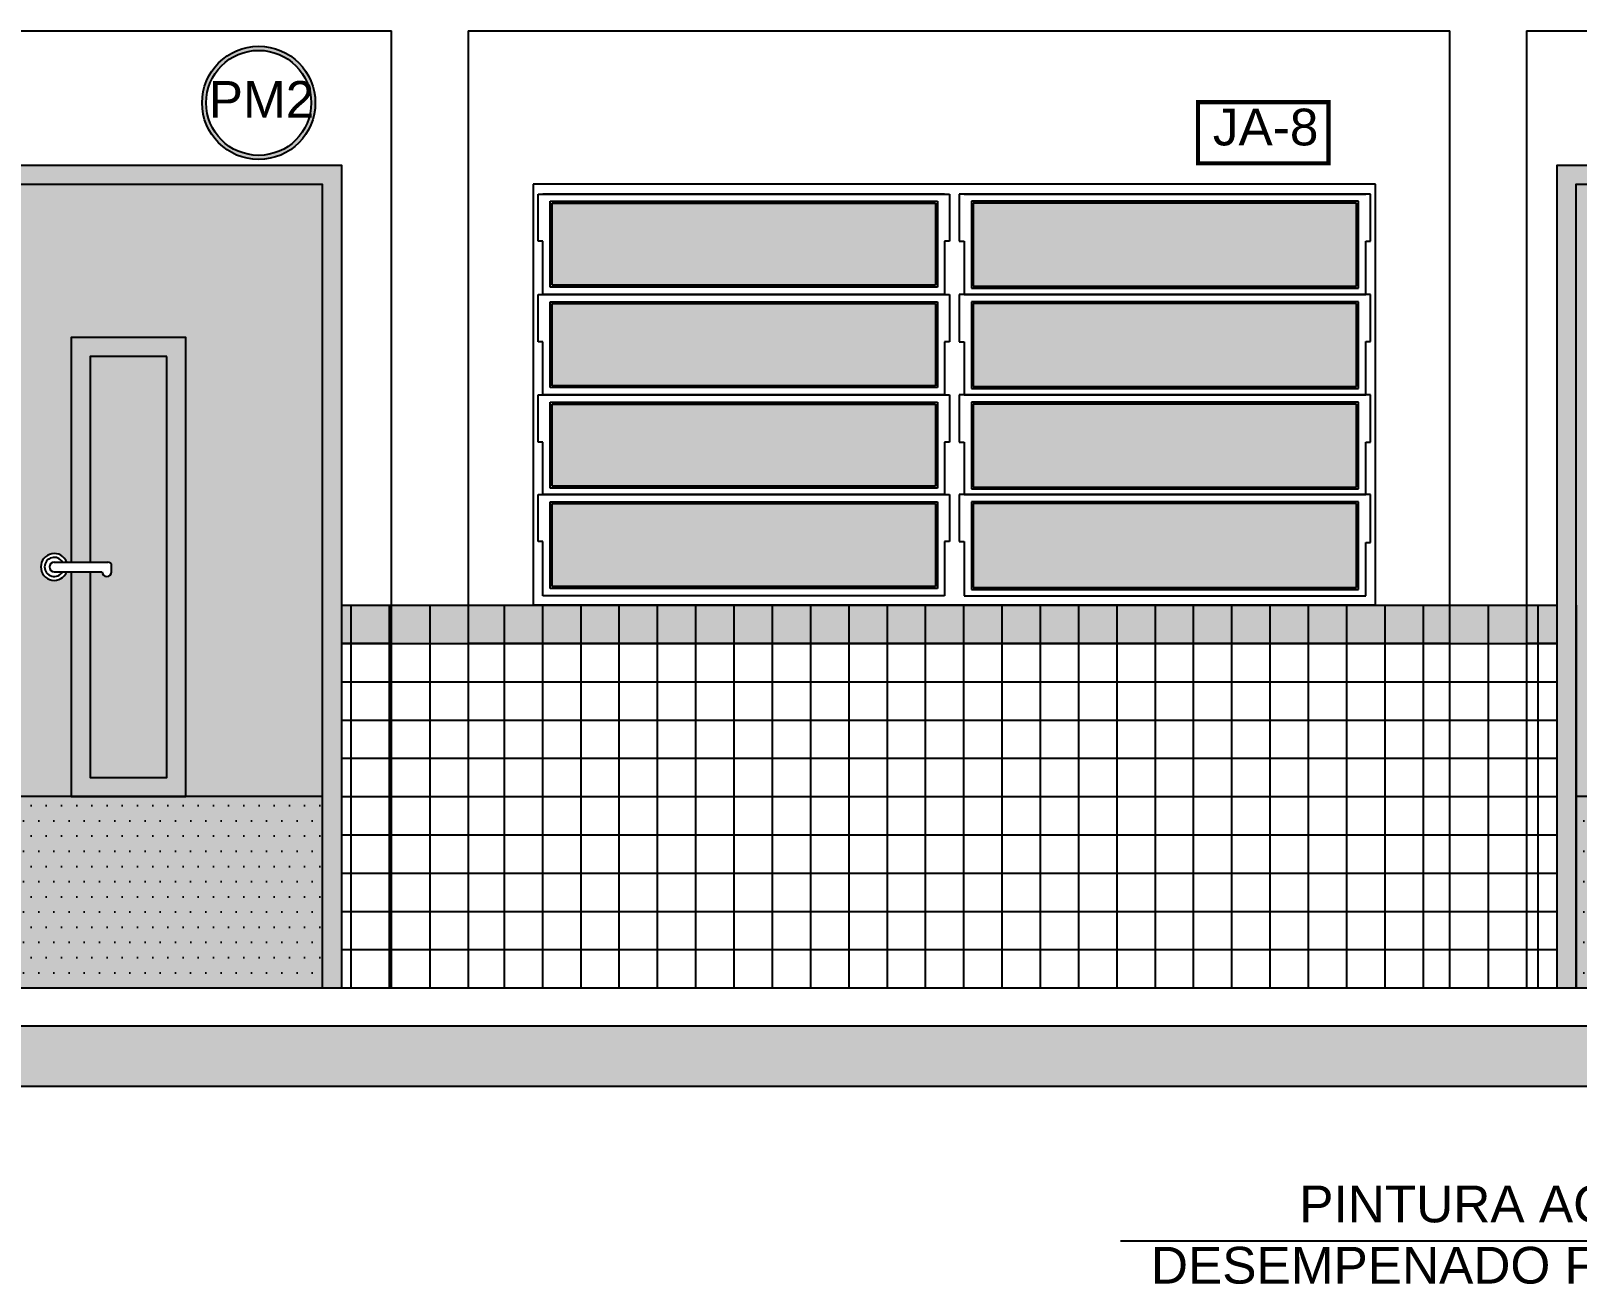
# Model space of a CAD drawing. Extents: x 183 to 373, y 23 to 105.
# Drawn here: x 232.071 to 236.109, y 45.806 to 49.081 of the extents above; entities that cross this region are included whole.
import ezdxf

# ---------------------------------------------------------------- set-up
doc = ezdxf.new("R2010")
doc.units = 0
doc.header["$LTSCALE"] = 0.005
doc.linetypes.add('C5', pattern=[60, 50, -5, 0, -5])
doc.linetypes.add('TRAÇO-2PTOS_P', pattern=[0.625, 0.25, -0.125, 0, -0.125, 0, -0.125])
doc.layers.get('0').update_dxf_attribs({"linetype": 'CONTINUOUS'})
for name, color, linetype in [('01', 1, 'CONTINUOUS'), ('0_HATCH', 1, 'CONTINUOUS'), ('252', 252, 'CONTINUOUS'), ('A-01', 1, 'CONTINUOUS'), ('A-CHAO_FACHADA', 8, 'CONTINUOUS'), ('A-COTAS', 1, 'CONTINUOUS'), ('A-HACH', 1, 'CONTINUOUS'), ('ARQ-EXO-1_100', 251, 'C5'), ('ARQ-HTC', 9, 'CONTINUOUS'), ('ARQ-SMB-1_100', 1, 'CONTINUOUS'), ('ARQ-TXT-1_075', 2, 'CONTINUOUS')]:
    doc.layers.add(name, color=color, linetype=linetype)
doc.styles.add('ESC-50-A20', font='arial.ttf', dxfattribs={"height": 0.1})
doc.styles.add('FNDE Texto Cota 0025', font='verdana.ttf', dxfattribs={"height": 0.04})
doc.dimstyles.new('FNDE 1-0025', dxfattribs={"dimscale": 5, "dimtxt": 0.04, "dimasz": 0.01, "dimexe": 0.15, "dimexo": 0.15, "dimgap": 0.005, "dimtad": 1, "dimzin": 1, "dimdsep": 46, "dimtxsty": 'FNDE Texto Cota 0025', "dimblk": 'tic', "dimcen": 0.015, "dimdle": 0.15, "dimse1": 1, "dimse2": 1, "dimclrd": 251, "dimclre": 251, "dimclrt": 256, "dimaunit": 1, "dimadec": 3, "dimazin": 0, "dimtfac": 1, "dimtix": 1, "dimtmove": 2, "dimatfit": 3, "dimfxl": 0.15, "dimtvp": 1, "dimtolj": 1, "dimtzin": 0, "dimarcsym": 0})

# ---------------------------------------------------------------- blocks, each defined once
blk = doc.blocks.new('tic')
at = {"color": 251}
for p, q in [((0, -1), (0, 1)), ((-1, 0), (1, 0))]:
    blk.add_line(p, q, dxfattribs=at)
blk.add_line((-0.6, -0.6), (0.6, 0.6))

msp = doc.modelspace()

# ---------------------------------------------------------------- hatches: boundary and pattern name
h = msp.add_hatch()
h.set_pattern_fill('DOTS', color=1, scale=0.025, style=0)
h.set_pattern_definition([(0, (232.031362, 46.58033), (0.0198438, 0.0396875), [0, -0.0396875])])
h.paths.add_polyline_path([(232.8314, 47.0803), (232.0314, 47.0803), (232.0314, 46.5803), (232.8314, 46.5803)])
h = msp.add_hatch()
h.set_pattern_fill('DOTS', color=1, scale=0.025, style=0)
h.set_pattern_definition([(0, (236.106362, 46.58033), (0.0198438, 0.0396875), [0, -0.0396875])])
h.paths.add_polyline_path([(236.9064, 47.0803), (236.1064, 47.0803), (236.1064, 46.5803), (236.9064, 46.5803)])
at = {"layer": '01'}
for points in [[(232.8314, 48.6803), (232.0314, 48.6803), (232.0314, 47.0803), (232.1756, 47.0803), (232.1756, 47.4678), (232.1756, 47.6678), (232.1641, 47.6678, -5.415339), (232.1641, 47.6928), (232.1756, 47.6928), (232.1756, 48.2803), (232.4756, 48.2803), (232.4756, 47.4678), (232.4756, 47.0803), (232.8314, 47.0803)], [(236.9064, 48.6803), (236.1064, 48.6803), (236.1064, 47.0803), (236.2506, 47.0803), (236.2506, 47.4678), (236.2506, 47.6678), (236.2391, 47.6678, -5.415339), (236.2391, 47.6928), (236.2506, 47.6928), (236.2506, 48.2803), (236.5506, 48.2803), (236.5506, 47.4678), (236.5506, 47.0803), (236.9064, 47.0803)], [(232.8314, 47.0803), (232.0314, 47.0803), (232.0314, 46.5803), (232.8314, 46.5803)], [(236.9064, 47.0803), (236.1064, 47.0803), (236.1064, 46.5803), (236.9064, 46.5803)]]:
    msp.add_hatch(color=40, dxfattribs=at).paths.add_polyline_path(points)
at = {"layer": '0_HATCH'}
for points in [[(232.8814, 48.7303), (231.9814, 48.7303), (231.9814, 46.5803), (232.0314, 46.5803), (232.0314, 48.6803), (232.8314, 48.6803), (232.8314, 46.5803), (232.8814, 46.5803)], [(236.9564, 48.7303), (236.0564, 48.7303), (236.0564, 46.5803), (236.1064, 46.5803), (236.1064, 48.6803), (236.9064, 48.6803), (236.9064, 46.5803), (236.9564, 46.5803)], [(232.4756, 48.2803), (232.1756, 48.2803), (232.1756, 47.6928), (232.2256, 47.6928), (232.2256, 48.2303), (232.4256, 48.2303), (232.4256, 47.4678), (232.4256, 47.1303), (232.2256, 47.1303), (232.2256, 47.4678), (232.2256, 47.6678), (232.1756, 47.6678), (232.1756, 47.4678), (232.1756, 47.0803), (232.4756, 47.0803), (232.4756, 47.4678)]]:
    msp.add_hatch(color=160, dxfattribs=at).paths.add_polyline_path(points)
h = msp.add_hatch(color=160, dxfattribs=at)
h.paths.add_polyline_path([(233.0123, 47.4803), (233.0123, 47.5803), (232.8814, 47.5803), (232.8814, 47.4803)])
h.paths.add_polyline_path([(235.9768, 47.5803), (235.9768, 47.4803), (236.0564, 47.4803), (236.0564, 47.5803)])
h.paths.add_polyline_path([(235.7768, 47.4803), (235.7768, 47.5803), (233.2123, 47.5803), (233.2123, 47.4803)])
h = msp.add_hatch(color=160, dxfattribs=at)
h.paths.add_polyline_path([(233.1123, 47.5803), (233.0123, 47.5803), (233.0123, 47.4803), (233.1123, 47.4803)])
h.paths.add_polyline_path([(233.2123, 47.5803), (233.1123, 47.5803), (233.1123, 47.4803), (233.2123, 47.4803)])
h = msp.add_hatch(color=160, dxfattribs=at)
h.paths.add_polyline_path([(235.8768, 47.5803), (235.7768, 47.5803), (235.7768, 47.4803), (235.8768, 47.4803)])
h.paths.add_polyline_path([(235.9768, 47.5803), (235.8768, 47.5803), (235.8768, 47.4803), (235.9768, 47.4803)])
at = {"layer": 'A-COTAS'}
h = msp.add_hatch(color=252, dxfattribs=at)
h.set_gradient(color1=(91, 91, 91), one_color=1, tint=1, name='INVHEMISPHERICAL')
h.paths.add_polyline_path([(233.4317, 48.6309), (233.4317, 48.4164), (234.4329, 48.4164), (234.4329, 48.6309)])
h.paths.add_polyline_path([(233.4317, 48.3684), (233.4317, 48.1539), (234.4329, 48.1539), (234.4329, 48.3684)])
h.paths.add_polyline_path([(233.4317, 48.1059), (233.4317, 47.8914), (234.4329, 47.8914), (234.4329, 48.1059)])
h.paths.add_polyline_path([(233.4317, 47.8459), (233.4317, 47.6289), (234.4329, 47.6289), (234.4329, 47.8459)])
h.paths.add_polyline_path([(235.5329, 48.4141), (235.5329, 48.6309), (234.5317, 48.6309), (234.5317, 48.4141)])
h.paths.add_polyline_path([(235.5329, 48.1516), (235.5329, 48.3684), (234.5317, 48.3684), (234.5317, 48.1516)])
h.paths.add_polyline_path([(235.5329, 47.8891), (235.5329, 48.1059), (234.5317, 48.1059), (234.5317, 47.8891)])
h.paths.add_polyline_path([(234.5317, 47.8459), (234.5317, 47.6266), (235.5329, 47.6266), (235.5329, 47.8459)])
at = {"layer": 'A-HACH'}
msp.add_hatch(color=254, dxfattribs=at).paths.add_polyline_path([(206.7713, 46.4803), (206.7713, 46.3223), (267.1607, 46.3223), (267.1607, 46.4803)])
at = {"layer": 'ARQ-HTC'}
h = msp.add_hatch(color=256, dxfattribs=at)
h.dxf.hatch_style = 1
h.set_gradient(color1=(132, 132, 132), one_color=1, tint=1, name='INVHEMISPHERICAL')
h.paths.add_polyline_path([(232.4256, 48.2303), (232.2256, 48.2303), (232.2256, 47.6928), (232.2714, 47.6928, -0.414214), (232.2814, 47.6828), (232.2814, 47.6678, -1), (232.2564, 47.6678), (232.2256, 47.6678), (232.2256, 47.4678), (232.2256, 47.1303), (232.4256, 47.1303), (232.4256, 47.4678)])
at = {"layer": 'ARQ-SMB-1_100'}
h = msp.add_hatch(color=252, dxfattribs=at)
edge = h.paths.add_edge_path()
edge.add_arc((232.6655, 48.8931), 0.1479, 0, 360)
edge = h.paths.add_edge_path(flags=17)
edge.add_arc((232.6655, 48.8931), 0.1372, 0, 360)

# ---------------------------------------------------------------- linework, layer by layer
at = {"color": 1}
for p, q in [((232.1314, 47.6928), (232.2714, 47.6928)), ((232.1314, 47.6678), (232.2564, 47.6678)), ((232.2814, 47.6678), (232.2814, 47.6828)), ((232.8314, 47.0803), (232.0314, 47.0803)), ((236.9064, 47.0803), (236.1064, 47.0803))]:
    msp.add_line(p, q, dxfattribs=at)
at = {"color": 2}
for points in [[(231.9814, 46.5803), (231.9814, 48.7303), (232.8814, 48.7303), (232.8814, 46.5803)], [(236.0564, 46.5803), (236.0564, 48.7303), (236.9564, 48.7303), (236.9564, 46.5803)], [(232.0314, 46.5803), (232.0314, 48.6803), (232.8314, 48.6803), (232.8314, 46.5803)], [(236.1064, 46.5803), (236.1064, 48.6803), (236.9064, 48.6803), (236.9064, 46.5803)]]:
    msp.add_lwpolyline(points, dxfattribs=at)
at = {"color": 1}
for points in [[(232.4756, 47.4678), (232.4756, 48.2803), (232.1756, 48.2803), (232.1756, 47.6928)], [(232.4256, 48.2303), (232.2256, 48.2303), (232.2256, 47.6928)], [(232.4256, 47.4678), (232.4256, 48.2303)], [(232.1756, 47.6678), (232.1756, 47.4678)], [(232.2256, 47.6678), (232.2256, 47.4678)], [(232.1756, 47.4678), (232.1756, 47.0803), (232.4756, 47.0803), (232.4756, 47.4678)], [(232.2256, 47.4678), (232.2256, 47.1303), (232.4256, 47.1303), (232.4256, 47.4678)]]:
    msp.add_lwpolyline(points, dxfattribs=at)
for centre, radius, start, end in [((232.1314, 47.6803), 0.035, 20.9248, 339.0752), ((232.1314, 47.6803), 0.025, 30, 330), ((232.1314, 47.6803), 0.0125, 90, 270), ((232.2714, 47.6828), 0.01, 0, 90), ((232.2689, 47.6678), 0.0125, 180, 0)]:
    msp.add_arc(centre, radius, start, end, dxfattribs=at)
at = {"layer": '01', "color": 251}
for p, q in [((233.0073, 46.5803, 9.9679), (233.0073, 47.5803, 9.9679)), ((233.0123, 47.5803), (233.2123, 47.5803)), ((233.1123, 47.5803), (233.1123, 46.5803)), ((235.7768, 47.5803), (235.9768, 47.5803)), ((235.8768, 47.5803), (235.8768, 46.5803)), ((236.1073, 46.5803, 9.9679), (236.1073, 47.5803, 9.9679)), ((232.8814, 47.4803, -6.6453), (233.0123, 47.4803, -6.6453)), ((233.0123, 47.4803), (233.2123, 47.4803)), ((233.2123, 47.4803, -6.6453), (235.7768, 47.4803, -6.6453)), ((235.7768, 47.4803), (235.9768, 47.4803)), ((235.9768, 47.4803, -6.6453), (236.0564, 47.4803, -6.6453)), ((233.0123, 47.3803), (233.2123, 47.3803)), ((235.7768, 47.3803), (235.9768, 47.3803)), ((233.0123, 47.2803), (233.2123, 47.2803)), ((235.7768, 47.2803), (235.9768, 47.2803)), ((233.0123, 47.1803), (233.2123, 47.1803)), ((235.7768, 47.1803), (235.9768, 47.1803)), ((233.0123, 47.0803), (233.2123, 47.0803)), ((235.7768, 47.0803), (235.9768, 47.0803)), ((233.0123, 46.9803), (233.2123, 46.9803)), ((235.7768, 46.9803), (235.9768, 46.9803)), ((233.0123, 46.8803), (233.2123, 46.8803)), ((235.7768, 46.8803), (235.9768, 46.8803)), ((233.0123, 46.7803), (233.2123, 46.7803)), ((235.7768, 46.7803), (235.9768, 46.7803)), ((233.0123, 46.6803), (233.2123, 46.6803)), ((235.7768, 46.6803), (235.9768, 46.6803))]:
    msp.add_line(p, q, dxfattribs=at)
at = {"layer": '252', "linetype": 'Continuous'}
for p, q in [((232.9073, 46.5803, 9.9679), (232.9073, 47.5803, 9.9679)), ((233.3073, 46.5803, 9.9679), (233.3073, 47.5803, 9.9679)), ((233.4073, 46.5803, 9.9679), (233.4073, 47.5803, 9.9679)), ((233.5073, 46.5803, 9.9679), (233.5073, 47.5803, 9.9679)), ((233.5073, 46.5803, 9.9679), (233.5073, 47.5803, 9.9679)), ((233.6073, 46.5803, 9.9679), (233.6073, 47.5803, 9.9679)), ((233.7073, 46.5803, 9.9679), (233.7073, 47.5803, 9.9679)), ((233.8073, 46.5803, 9.9679), (233.8073, 47.5803, 9.9679)), ((233.9073, 46.5803, 9.9679), (233.9073, 47.5803, 9.9679)), ((234.0073, 46.5803, 9.9679), (234.0073, 47.5803, 9.9679)), ((234.1073, 46.5803, 9.9679), (234.1073, 47.5803, 9.9679)), ((234.2073, 46.5803, 9.9679), (234.2073, 47.5803, 9.9679)), ((234.3073, 46.5803, 9.9679), (234.3073, 47.5803, 9.9679)), ((234.4073, 46.5803, 9.9679), (234.4073, 47.5803, 9.9679)), ((234.5073, 46.5803, 9.9679), (234.5073, 47.5803, 9.9679)), ((234.6073, 46.5803, 9.9679), (234.6073, 47.5803, 9.9679)), ((234.7073, 46.5803, 9.9679), (234.7073, 47.5803, 9.9679)), ((234.8073, 46.5803, 9.9679), (234.8073, 47.5803, 9.9679)), ((234.9073, 46.5803, 9.9679), (234.9073, 47.5803, 9.9679)), ((235.0073, 46.5803, 9.9679), (235.0073, 47.5803, 9.9679)), ((235.1073, 46.5803, 9.9679), (235.1073, 47.5803, 9.9679)), ((235.1073, 46.5803, 9.9679), (235.1073, 47.5803, 9.9679)), ((235.2073, 46.5803, 9.9679), (235.2073, 47.5803, 9.9679)), ((235.3073, 46.5803, 9.9679), (235.3073, 47.5803, 9.9679)), ((235.4073, 46.5803, 9.9679), (235.4073, 47.5803, 9.9679)), ((235.4073, 46.5803, 9.9679), (235.4073, 47.5803, 9.9679)), ((235.5073, 46.5803, 9.9679), (235.5073, 47.5803, 9.9679)), ((235.6073, 46.5803, 9.9679), (235.6073, 47.5803, 9.9679)), ((235.7073, 46.5803, 9.9679), (235.7073, 47.5803, 9.9679)), ((236.0073, 46.5803, 9.9679), (236.0073, 47.5803, 9.9679)), ((232.8814, 47.3803, 0.6996), (233.0123, 47.3803, 0.6783)), ((233.2123, 47.3803, 0.6458), (235.7768, 47.3803, 0.2292)), ((235.9768, 47.3803, 0.1967), (236.0564, 47.3803, 0.1837)), ((232.8814, 47.2803, 0.6996), (233.0123, 47.2803, 0.6783)), ((233.2123, 47.2803, 0.6458), (235.7768, 47.2803, 0.2292)), ((235.9768, 47.2803, 0.1967), (236.0564, 47.2803, 0.1837)), ((232.8814, 47.1803, 0.6996), (233.0123, 47.1803, 0.6783)), ((233.2123, 47.1803, 0.6458), (235.7768, 47.1803, 0.2292)), ((235.9768, 47.1803, 0.1967), (236.0564, 47.1803, 0.1837)), ((232.8814, 47.0803, 0.6996), (233.0123, 47.0803, 0.6783)), ((233.2123, 47.0803, 0.6458), (235.7768, 47.0803, 0.2292)), ((235.9768, 47.0803, 0.1967), (236.0564, 47.0803, 0.1837)), ((232.8814, 46.9803, 0.6996), (233.0123, 46.9803, 0.6783)), ((233.2123, 46.9803, 0.6458), (235.7768, 46.9803, 0.2292)), ((235.9768, 46.9803, 0.1967), (236.0564, 46.9803, 0.1837)), ((232.8814, 46.8803, 0.6996), (233.0123, 46.8803, 0.6783)), ((233.2123, 46.8803, 0.6458), (235.7768, 46.8803, 0.2292)), ((235.9768, 46.8803, 0.1967), (236.0564, 46.8803, 0.1837)), ((232.8814, 46.7803, 0.6996), (233.0123, 46.7803, 0.6783)), ((233.2123, 46.7803, 0.6458), (235.7768, 46.7803, 0.2292)), ((235.9768, 46.7803, 0.1967), (236.0564, 46.7803, 0.1837)), ((232.8814, 46.6803, 0.6996), (233.0123, 46.6803, 0.6783)), ((233.2123, 46.6803, 0.6458), (235.7768, 46.6803, 0.2292)), ((235.9768, 46.6803, 0.1967), (236.0564, 46.6803, 0.1837))]:
    msp.add_line(p, q, dxfattribs=at)
at = {"layer": '252', "linetype": 'Continuous', "elevation": 3.3226}
for points in [[(232.8814, 47.5803), (233.0123, 47.5803)], [(233.2123, 47.5803), (235.7768, 47.5803)], [(235.9768, 47.5803), (236.0564, 47.5803)], [(233.0123, 47.4803), (232.8814, 47.4803)], [(235.7768, 47.4803), (233.2123, 47.4803)], [(236.0564, 47.4803), (235.9768, 47.4803)]]:
    msp.add_lwpolyline(points, dxfattribs=at)
at = {"layer": 'A-01', "color": 3}
for p, q in [((229.1423, 49.0811), (233.0123, 49.0811)), ((233.0123, 46.5803), (233.0123, 49.0811)), ((233.2123, 49.0811), (233.2123, 46.5803)), ((233.2123, 49.0811), (235.7768, 49.0811)), ((235.7768, 46.5803), (235.7768, 49.0811)), ((235.9768, 49.0811), (235.9768, 46.5803)), ((235.9768, 49.0811), (238.3977, 49.0811))]:
    msp.add_line(p, q, dxfattribs=at)
at = {"layer": 'A-01', "color": 5}
msp.add_line((208.0123, 46.5803), (266.3623, 46.5803), dxfattribs=at)
at = {"layer": 'A-01', "color": 8}
msp.add_line((267.1607, 46.3223), (206.7713, 46.3223), dxfattribs=at)
at = {"layer": 'A-CHAO_FACHADA', "color": 6}
msp.add_line((267.1607, 46.4803), (206.7713, 46.4803), dxfattribs=at)
at = {"layer": 'A-COTAS'}
for p, q in [((235.5823, 48.6803, 19.9358), (233.3823, 48.6803, 19.9358)), ((233.3823, 48.6803, 19.9358), (233.3823, 47.5803, 19.9358)), ((235.5823, 47.5803, 19.9358), (235.5823, 48.6803, 19.9358)), ((233.395, 48.6549, 19.9358), (234.4696, 48.6549, 19.9358)), ((233.395, 48.5314, 19.9358), (233.395, 48.6549, 19.9358)), ((234.4569, 48.6549, 19.9358), (233.4077, 48.6549, 19.9358)), ((233.4267, 48.6359, 19.9358), (234.4379, 48.6359, 19.9358)), ((233.4267, 48.4114, 19.9358), (233.4267, 48.6359, 19.9358)), ((233.4317, 48.6309, 19.9358), (234.4329, 48.6309, 19.9358)), ((233.4317, 48.4164, 19.9358), (233.4317, 48.6309, 19.9358)), ((234.4329, 48.6309, 19.9358), (234.4329, 48.4164, 19.9358)), ((234.4379, 48.6359, 19.9358), (234.4379, 48.4114, 19.9358)), ((234.4696, 48.6549, 19.9358), (234.4696, 48.5314, 19.9358)), ((235.5696, 48.6549, 19.9358), (234.495, 48.6549, 19.9358)), ((234.495, 48.6549, 19.9358), (234.495, 48.5314, 19.9358)), ((234.5077, 48.6549, 19.9358), (235.5569, 48.6549, 19.9358)), ((235.5379, 48.6359, 19.9358), (234.5267, 48.6359, 19.9358)), ((234.5267, 48.6359, 19.9358), (234.5267, 48.4091, 19.9358)), ((235.5329, 48.6309, 19.9358), (234.5317, 48.6309, 19.9358)), ((234.5317, 48.6309, 19.9358), (234.5317, 48.4141, 19.9358)), ((235.5329, 48.4141, 19.9358), (235.5329, 48.6309, 19.9358)), ((235.5379, 48.4091, 19.9358), (235.5379, 48.6359, 19.9358)), ((235.5696, 48.5316, 19.9358), (235.5696, 48.6549, 19.9358)), ((233.4077, 48.5314, 19.9358), (233.395, 48.5314, 19.9358)), ((233.4077, 48.3924, 19.9358), (233.4077, 48.5314, 19.9358)), ((234.4696, 48.5314, 19.9358), (234.4569, 48.5314, 19.9358)), ((234.4569, 48.5314, 19.9358), (234.4569, 48.3924, 19.9358)), ((234.495, 48.5314, 19.9358), (234.5077, 48.5314, 19.9358)), ((234.5077, 48.5314, 19.9358), (234.5077, 48.3924, 19.9358)), ((235.5569, 48.3924, 19.9358), (235.5569, 48.5316, 19.9358)), ((235.5569, 48.5316, 19.9358), (235.5696, 48.5316, 19.9358)), ((233.395, 48.3924, 19.9358), (234.4696, 48.3924, 19.9358)), ((233.395, 48.2689, 19.9358), (233.395, 48.3924, 19.9358)), ((234.4569, 48.3924, 19.9358), (233.4077, 48.3924, 19.9358)), ((234.4569, 48.3924, 19.9358), (233.4077, 48.3924, 19.9358)), ((234.4379, 48.4114, 19.9358), (233.4267, 48.4114, 19.9358)), ((234.4329, 48.4164, 19.9358), (233.4317, 48.4164, 19.9358)), ((234.4696, 48.3924, 19.9358), (234.4696, 48.2689, 19.9358)), ((235.5696, 48.3924, 19.9358), (234.495, 48.3924, 19.9358)), ((234.495, 48.3924, 19.9358), (234.495, 48.2689, 19.9358)), ((234.5077, 48.3924, 19.9358), (235.5569, 48.3924, 19.9358)), ((234.5077, 48.3924, 19.9358), (235.5569, 48.3924, 19.9358)), ((234.5267, 48.4091, 19.9358), (235.5379, 48.4091, 19.9358)), ((234.5317, 48.4141, 19.9358), (235.5329, 48.4141, 19.9358)), ((235.5696, 48.2691, 19.9358), (235.5696, 48.3924, 19.9358)), ((233.4267, 48.3734, 19.9358), (234.4379, 48.3734, 19.9358)), ((233.4267, 48.1489, 19.9358), (233.4267, 48.3734, 19.9358)), ((233.4317, 48.3684, 19.9358), (234.4329, 48.3684, 19.9358)), ((233.4317, 48.1539, 19.9358), (233.4317, 48.3684, 19.9358)), ((234.4329, 48.3684, 19.9358), (234.4329, 48.1539, 19.9358)), ((234.4379, 48.3734, 19.9358), (234.4379, 48.1489, 19.9358)), ((235.5379, 48.3734, 19.9358), (234.5267, 48.3734, 19.9358)), ((234.5267, 48.3734, 19.9358), (234.5267, 48.1466, 19.9358)), ((235.5329, 48.3684, 19.9358), (234.5317, 48.3684, 19.9358)), ((234.5317, 48.3684, 19.9358), (234.5317, 48.1516, 19.9358)), ((235.5329, 48.1516, 19.9358), (235.5329, 48.3684, 19.9358)), ((235.5379, 48.1466, 19.9358), (235.5379, 48.3734, 19.9358)), ((233.4077, 48.2689, 19.9358), (233.395, 48.2689, 19.9358)), ((233.4077, 48.1299, 19.9358), (233.4077, 48.2689, 19.9358)), ((234.4696, 48.2689, 19.9358), (234.4569, 48.2689, 19.9358)), ((234.4569, 48.2689, 19.9358), (234.4569, 48.1299, 19.9358)), ((234.495, 48.2689, 19.9358), (234.5077, 48.2689, 19.9358)), ((234.5077, 48.2689, 19.9358), (234.5077, 48.1299, 19.9358)), ((235.5569, 48.1299, 19.9358), (235.5569, 48.2691, 19.9358)), ((235.5569, 48.2691, 19.9358), (235.5696, 48.2691, 19.9358)), ((234.4379, 48.1489, 19.9358), (233.4267, 48.1489, 19.9358)), ((234.4329, 48.1539, 19.9358), (233.4317, 48.1539, 19.9358)), ((234.5267, 48.1466, 19.9358), (235.5379, 48.1466, 19.9358)), ((234.5317, 48.1516, 19.9358), (235.5329, 48.1516, 19.9358)), ((233.395, 48.1299, 19.9358), (234.4696, 48.1299, 19.9358)), ((233.395, 48.0064, 19.9358), (233.395, 48.1299, 19.9358)), ((234.4569, 48.1299, 19.9358), (233.4077, 48.1299, 19.9358)), ((234.4569, 48.1299, 19.9358), (233.4077, 48.1299, 19.9358)), ((233.4267, 48.1109, 19.9358), (234.4379, 48.1109, 19.9358)), ((233.4267, 47.8864, 19.9358), (233.4267, 48.1109, 19.9358)), ((233.4317, 48.1059, 19.9358), (234.4329, 48.1059, 19.9358)), ((233.4317, 47.8914, 19.9358), (233.4317, 48.1059, 19.9358)), ((234.4329, 48.1059, 19.9358), (234.4329, 47.8914, 19.9358)), ((234.4379, 48.1109, 19.9358), (234.4379, 47.8864, 19.9358)), ((234.4696, 48.1299, 19.9358), (234.4696, 48.0064, 19.9358)), ((235.5696, 48.1299, 19.9358), (234.495, 48.1299, 19.9358)), ((234.495, 48.1299, 19.9358), (234.495, 48.0064, 19.9358)), ((234.5077, 48.1299, 19.9358), (235.5569, 48.1299, 19.9358)), ((234.5077, 48.1299, 19.9358), (235.5569, 48.1299, 19.9358)), ((235.5379, 48.1109, 19.9358), (234.5267, 48.1109, 19.9358)), ((234.5267, 48.1109, 19.9358), (234.5267, 47.8841, 19.9358)), ((235.5329, 48.1059, 19.9358), (234.5317, 48.1059, 19.9358)), ((234.5317, 48.1059, 19.9358), (234.5317, 47.8891, 19.9358)), ((235.5329, 47.8891, 19.9358), (235.5329, 48.1059, 19.9358)), ((235.5379, 47.8841, 19.9358), (235.5379, 48.1109, 19.9358)), ((235.5696, 48.0066, 19.9358), (235.5696, 48.1299, 19.9358)), ((233.4077, 48.0064, 19.9358), (233.395, 48.0064, 19.9358)), ((233.4077, 47.8699, 19.9358), (233.4077, 48.0064, 19.9358)), ((234.4696, 48.0064, 19.9358), (234.4569, 48.0064, 19.9358)), ((234.4569, 48.0064, 19.9358), (234.4569, 47.8699, 19.9358)), ((234.495, 48.0064, 19.9358), (234.5077, 48.0064, 19.9358)), ((234.5077, 48.0064, 19.9358), (234.5077, 47.8699, 19.9358)), ((235.5569, 47.8699, 19.9358), (235.5569, 48.0066, 19.9358)), ((235.5569, 48.0066, 19.9358), (235.5696, 48.0066, 19.9358)), ((233.395, 47.8699, 19.9358), (234.4696, 47.8699, 19.9358)), ((233.395, 47.7464, 19.9358), (233.395, 47.8699, 19.9358)), ((234.4569, 47.8699, 19.9358), (233.4077, 47.8699, 19.9358)), ((234.4569, 47.8699, 19.9358), (233.4077, 47.8699, 19.9358)), ((234.4379, 47.8864, 19.9358), (233.4267, 47.8864, 19.9358)), ((234.4329, 47.8914, 19.9358), (233.4317, 47.8914, 19.9358)), ((234.4696, 47.8699, 19.9358), (234.4696, 47.7464, 19.9358)), ((235.5696, 47.8699, 19.9358), (234.495, 47.8699, 19.9358)), ((234.495, 47.8699, 19.9358), (234.495, 47.7464, 19.9358)), ((234.5077, 47.8699, 19.9358), (235.5569, 47.8699, 19.9358)), ((234.5077, 47.8699, 19.9358), (235.5569, 47.8699, 19.9358)), ((234.5267, 47.8841, 19.9358), (235.5379, 47.8841, 19.9358)), ((234.5317, 47.8891, 19.9358), (235.5329, 47.8891, 19.9358)), ((235.5696, 47.7441, 19.9358), (235.5696, 47.8699, 19.9358)), ((233.4267, 47.8509, 19.9358), (234.4379, 47.8509, 19.9358)), ((233.4267, 47.6239, 19.9358), (233.4267, 47.8509, 19.9358)), ((233.4317, 47.8459, 19.9358), (234.4329, 47.8459, 19.9358)), ((233.4317, 47.6289, 19.9358), (233.4317, 47.8459, 19.9358)), ((234.4329, 47.8459, 19.9358), (234.4329, 47.6289, 19.9358)), ((234.4379, 47.8509, 19.9358), (234.4379, 47.6239, 19.9358)), ((235.5379, 47.8509, 19.9358), (234.5267, 47.8509, 19.9358)), ((234.5267, 47.8509, 19.9358), (234.5267, 47.6216, 19.9358)), ((235.5329, 47.8459, 19.9358), (234.5317, 47.8459, 19.9358)), ((234.5317, 47.8459, 19.9358), (234.5317, 47.6266, 19.9358)), ((235.5329, 47.6266, 19.9358), (235.5329, 47.8459, 19.9358)), ((235.5379, 47.6216, 19.9358), (235.5379, 47.8509, 19.9358)), ((233.4077, 47.7464, 19.9358), (233.395, 47.7464, 19.9358)), ((233.4077, 47.6049, 19.9358), (233.4077, 47.7464, 19.9358)), ((234.4696, 47.7464, 19.9358), (234.4569, 47.7464, 19.9358)), ((234.4569, 47.7464, 19.9358), (234.4569, 47.6049, 19.9358)), ((234.495, 47.7464, 19.9358), (234.5077, 47.7464, 19.9358)), ((234.5077, 47.7464, 19.9358), (234.5077, 47.6049, 19.9358)), ((235.5569, 47.6049, 19.9358), (235.5569, 47.7441, 19.9358)), ((235.5569, 47.7441, 19.9358), (235.5696, 47.7441, 19.9358)), ((234.4379, 47.6239, 19.9358), (233.4267, 47.6239, 19.9358)), ((234.4329, 47.6289, 19.9358), (233.4317, 47.6289, 19.9358)), ((234.5267, 47.6216, 19.9358), (235.5379, 47.6216, 19.9358)), ((234.5317, 47.6266, 19.9358), (235.5329, 47.6266, 19.9358)), ((235.5823, 47.5803, 19.9358), (233.3823, 47.5803, 19.9358)), ((234.4569, 47.6049, 19.9358), (233.4077, 47.6049, 19.9358)), ((234.5077, 47.6049, 19.9358), (235.5569, 47.6049, 19.9358))]:
    msp.add_line(p, q, dxfattribs=at)
at = {"layer": 'ARQ-EXO-1_100', "color": 252, "linetype": 'TRAÇO-2PTOS_P', "ltscale": 100}
msp.add_line((205.8759, 46.5803), (267.1857, 46.5803), dxfattribs=at)
at = {"layer": 'ARQ-SMB-1_100', "color": 252, "ltscale": 10, "const_width": 0.0107, "elevation": 19.9358}
msp.add_lwpolyline([(235.1186, 48.7349), (235.4596, 48.7349), (235.4596, 48.8949), (235.1186, 48.8949)], close=True, dxfattribs=at)
at = {"layer": 'ARQ-SMB-1_100', "color": 252}
for radius in [0.1479, 0.1372]:
    msp.add_circle((232.6655, 48.8931), radius, dxfattribs=at)

# ---------------------------------------------------------------- texts
at = {"layer": 'ARQ-TXT-1_075', "insert": (233.8594, 46.0636), "char_height": 0.096, "width": 4.071525, "attachment_point": 1, "style": 'ESC-50-A20'}
msp.add_mtext('\\pi1.5237;PINTURA ACRÍLICA SOBRE REBOCO\\P\\pi1.1363;DESEMPENADO FINO COR BRANCO GELO', dxfattribs=at)
at = {"layer": 'ARQ-TXT-1_075', "style": 'ESC-50-A20'}
for tag, p in [('PM2', (232.535, 48.8541)), ('JA-8', (235.1574, 48.7819, 19.9358))]:
    msp.add_attdef(tag, p, '', height=0.096, dxfattribs=at)

# ---------------------------------------------------------------- leaders
at = {"layer": 'ARQ-SMB-1_100'}
msp.add_leader([(237.8327, 48.524), (237.8327, 45.9183), (234.9164, 45.9183)], dimstyle='FNDE 1-0025', override={"dimtad": 0, "dimfxl": 0.025, "dimarcsym": 1}, dxfattribs=at)

doc.saveas('drawing.dxf')
